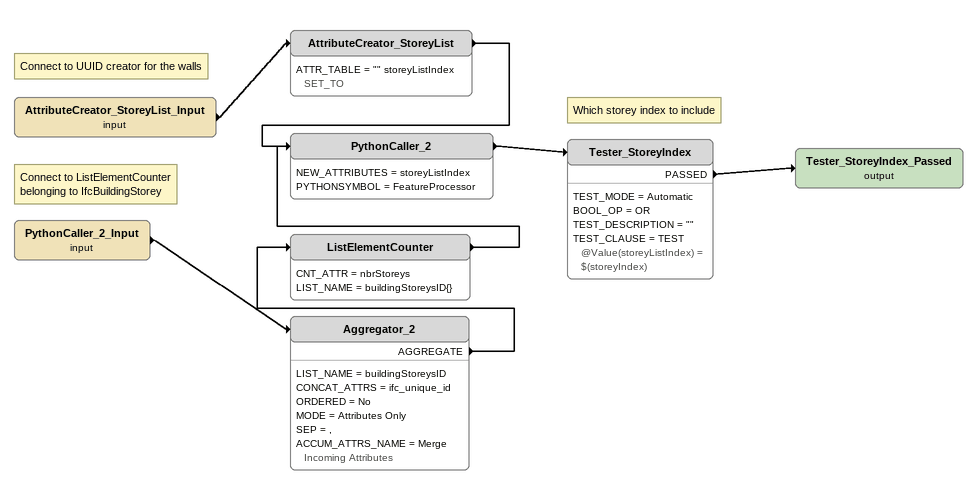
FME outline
Note: Connect to UUID creator for the walls
AttributeCreator_StoreyList_Input (input)
    -> AttributeCreator_StoreyList
AttributeCreator_StoreyList
    ATTR_TABLE = "" storeyListIndex SET_TO
    -> PythonCaller_2
Note: Connect to ListElementCounter / belonging to IfcBuildingStorey
PythonCaller_2_Input (input)
    -> Aggregator_2
Aggregator_2
    LIST_NAME = buildingStoreysID
    CONCAT_ATTRS = ifc_unique_id
    ORDERED = No
    MODE = Attributes Only
    SEP = ,
    ACCUM_ATTRS_NAME = Merge Incoming Attributes
    AGGREGATE -> ListElementCounter
ListElementCounter
    CNT_ATTR = nbrStoreys
    LIST_NAME = buildingStoreysID{}
    -> PythonCaller_2
PythonCaller_2
    NEW_ATTRIBUTES = storeyListIndex
    PYTHONSYMBOL = FeatureProcessor
    -> Tester_StoreyIndex
Note: Which storey index to include
Tester_StoreyIndex
    TEST_MODE = Automatic
    BOOL_OP = OR
    TEST_DESCRIPTION = ""
    TEST_CLAUSE = TEST @Value(storeyListIndex) = $(storeyIndex)
    PASSED -> Tester_StoreyIndex_Passed (output)
Tester_StoreyIndex_Passed (output)
